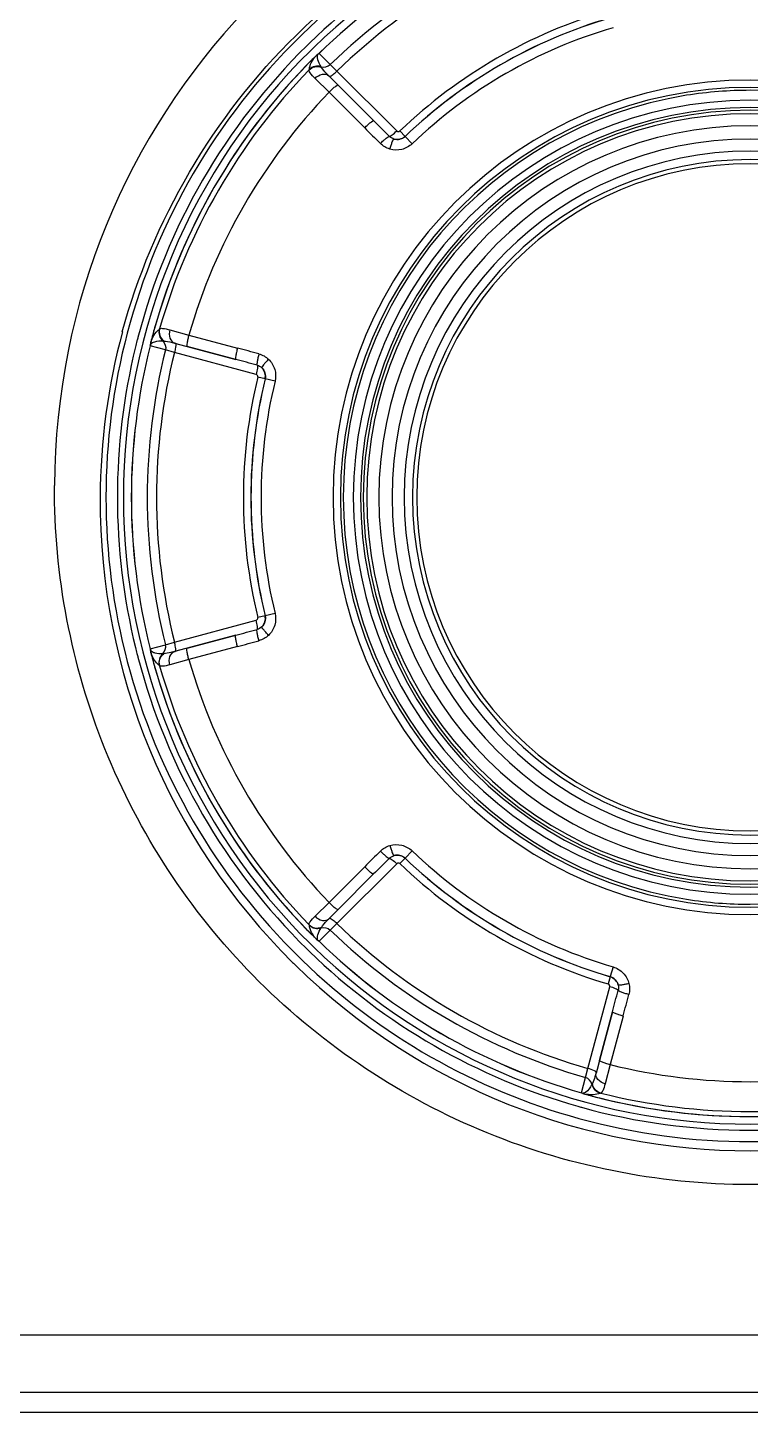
# Model space of a CAD drawing. Header units: millimetres. Extents: x 473 to 3963, y -1329 to 3488.
# Drawn here: x 2079.5 to 2111.1, y 1397.3 to 1458.1 of the extents above; entities that cross this region are included whole.
import ezdxf

# ---------------------------------------------------------------- set-up
doc = ezdxf.new("R2010")
doc.units = ezdxf.units.MM
doc.header["$LTSCALE"] = 392.37
doc.layers.get('0').update_dxf_attribs({"linetype": 'CONTINUOUS'})

msp = doc.modelspace()

# ---------------------------------------------------------------- linework, layer by layer
at = {"linetype": 'Continuous'}
for p, q in [((2092.177, 1456.892), (2092.103, 1456.833)), ((2092.177, 1456.892), (2092.177, 1456.892)), ((2092.234, 1456.937), (2092.233, 1456.938)), ((2092.234, 1456.937), (2092.726, 1456.445)), ((2092.103, 1456.833), (2092.103, 1456.833)), ((2092.726, 1456.445), (2093.018, 1456.16)), ((2092.673, 1455.233), (2092.057, 1455.841)), ((2092.685, 1455.929), (2092.662, 1455.952)), ((2092.662, 1455.952), (2092.685, 1455.929)), ((2093.066, 1455.548), (2092.685, 1455.929)), ((2093.018, 1456.16), (2095.642, 1453.536)), ((2094.235, 1453.67), (2092.673, 1455.233)), ((2094.628, 1453.985), (2093.066, 1455.548)), ((2093.066, 1455.548), (2094.628, 1453.985)), ((2096.008, 1453.297), (2095.782, 1453.533)), ((2096.008, 1453.297), (2096.011, 1453.294)), ((2096.318, 1452.973), (2096.011, 1453.294)), ((2085.689, 1444.812), (2086.524, 1444.582)), ((2084.839, 1444.182), (2084.838, 1444.182)), ((2084.853, 1444.275), (2084.853, 1444.275)), ((2085.896, 1444.232), (2085.926, 1444.224)), ((2085.926, 1444.224), (2085.896, 1444.232)), ((2085.926, 1444.224), (2086.059, 1444.188)), ((2086.059, 1444.188), (2086.447, 1444.084)), ((2086.524, 1444.582), (2088.658, 1444.011)), ((2084.828, 1444.11), (2084.827, 1444.11)), ((2085.501, 1443.93), (2084.828, 1444.11)), ((2085.894, 1443.82), (2085.501, 1443.93)), ((2089.477, 1442.859), (2085.894, 1443.82)), ((2086.447, 1444.084), (2088.582, 1443.512)), ((2088.582, 1443.512), (2086.447, 1444.084)), ((2089.867, 1442.662), (2089.55, 1442.739)), ((2089.872, 1442.66), (2089.867, 1442.662)), ((2090.303, 1442.555), (2089.872, 1442.66)), ((2085.894, 1431.112), (2089.477, 1432.072)), ((2089.867, 1432.269), (2089.55, 1432.192)), ((2089.867, 1432.269), (2089.872, 1432.271)), ((2090.303, 1432.376), (2089.872, 1432.271)), ((2088.582, 1431.419), (2086.447, 1430.847)), ((2086.447, 1430.847), (2088.582, 1431.419)), ((2084.828, 1430.821), (2084.827, 1430.821)), ((2084.828, 1430.821), (2085.501, 1431.001)), ((2085.501, 1431.001), (2085.894, 1431.112)), ((2086.447, 1430.847), (2086.059, 1430.743)), ((2088.658, 1430.92), (2086.524, 1430.349)), ((2084.838, 1430.749), (2084.853, 1430.656)), ((2084.839, 1430.749), (2084.838, 1430.749)), ((2084.853, 1430.656), (2084.853, 1430.656)), ((2086.524, 1430.349), (2085.689, 1430.119)), ((2085.926, 1430.707), (2085.896, 1430.699)), ((2085.896, 1430.699), (2085.926, 1430.707)), ((2086.059, 1430.743), (2085.926, 1430.707)), ((2096.318, 1421.958), (2096.011, 1421.637)), ((2092.673, 1419.699), (2094.235, 1421.261)), ((2095.642, 1421.395), (2093.018, 1418.771)), ((2096.008, 1421.634), (2095.782, 1421.398)), ((2096.011, 1421.637), (2096.008, 1421.634)), ((2093.066, 1419.383), (2094.628, 1420.946)), ((2094.628, 1420.946), (2093.066, 1419.383)), ((2092.057, 1419.091), (2092.673, 1419.699)), ((2092.685, 1419.002), (2093.066, 1419.383)), ((2092.662, 1418.979), (2092.685, 1419.002)), ((2092.685, 1419.002), (2092.662, 1418.979)), ((2093.018, 1418.771), (2092.726, 1418.486)), ((2092.103, 1418.099), (2092.103, 1418.098)), ((2092.177, 1418.039), (2092.199, 1418.023)), ((2092.177, 1418.039), (2092.177, 1418.039)), ((2092.199, 1418.023), (2092.233, 1417.993)), ((2092.726, 1418.486), (2092.234, 1417.994)), ((2092.234, 1417.994), (2092.233, 1417.993)), ((2105.133, 1416.868), (2105.009, 1416.442)), ((2105.008, 1416.438), (2104.916, 1416.124)), ((2105.008, 1416.438), (2105.009, 1416.442)), ((2104.024, 1412.417), (2104.984, 1416.001)), ((2105.102, 1414.899), (2104.53, 1412.765)), ((2104.53, 1412.765), (2105.102, 1414.899)), ((2105.571, 1414.716), (2104.999, 1412.582)), ((2104.53, 1412.765), (2104.426, 1412.376)), ((2104.999, 1412.582), (2104.781, 1411.744)), ((2103.742, 1411.349), (2103.923, 1412.022)), ((2103.923, 1412.022), (2104.024, 1412.417)), ((2104.426, 1412.376), (2104.382, 1412.213)), ((2104.382, 1412.213), (2104.39, 1412.244)), ((2103.742, 1411.349), (2103.742, 1411.349)), ((2103.81, 1411.323), (2103.81, 1411.322)), ((2103.81, 1411.322), (2103.898, 1411.289)), ((2103.898, 1411.289), (2103.898, 1411.289)), ((2030.412, 1400.736), (2391.885, 1400.736)), ((2030.412, 1398.218), (2391.885, 1398.218)), ((1985.459, 1397.335), (2207.148, 1397.335))]:
    msp.add_line(p, q, dxfattribs=at)
for points in [[(2092.233, 1456.938), (2092.199, 1456.908), (2092.177, 1456.892)], [(2084.838, 1444.182), (2084.836, 1444.155), (2084.827, 1444.11)], [(2084.853, 1444.275), (2084.85, 1444.262), (2084.838, 1444.182)], [(2084.827, 1430.821), (2084.836, 1430.777), (2084.838, 1430.749)], [(2092.103, 1418.098), (2092.113, 1418.089), (2092.177, 1418.039)], [(2103.742, 1411.349), (2103.785, 1411.334), (2103.81, 1411.322)]]:
    msp.add_lwpolyline(points, dxfattribs=at)
for centre, radius, start, end in [((2111.148, 1437.84), 30.517, 93.28785, 179.73201), ((2111.148, 1437.466), 27.493, 90, 134.17774), ((2111.148, 1437.466), 27.493, 90, 134.17774), ((2111.148, 1437.466), 27.493, 45.82226, 90), ((2111.148, 1437.466), 27.493, 45.82226, 90), ((2111.148, 1437.466), 28.259, 105.42078, 134.06976), ((2111.148, 1437.466), 27.759, 105.80178, 134.12796), ((2111.148, 1437.466), 27.147, 105.83205, 134.16795), ((2111.148, 1437.466), 27.146, 105.83205, 134.16795), ((2111.148, 1437.466), 26.45, 105.85363, 134.14637), ((2111.148, 1437.466), 26.042, 105.87764, 134.12236), ((2111.148, 1437.466), 22.233, 106.27873, 133.72127), ((2111.148, 1437.466), 21.906, 106.27873, 133.72127), ((2111.148, 1437.466), 21.901, 106.27901, 133.72099), ((2111.148, 1437.466), 28.259, 134.40946, 165.24082), ((2111.186, 1437.284), 28.571, 133.98563, 134.32184), ((2111.148, 1437.466), 28.259, 134.06976, 134.40946), ((2111.148, 1437.466), 21.457, 106.27901, 133.72099), ((2111.148, 1437.466), 27.493, 134.5248, 225.4752), ((2111.148, 1437.466), 27.493, 134.5248, 225.4752), ((2111.148, 1437.466), 27.759, 134.47469, 165.36238), ((2111.148, 1437.466), 27.759, 134.12796, 134.47469), ((2111.148, 1437.466), 27.493, 134.17774, 134.5248), ((2111.148, 1437.466), 27.493, 134.17774, 134.5248), ((2092.444, 1456.483), 0.488, 124.63145, 128.52017), ((2092.442, 1456.486), 0.484, 123.15726, 124.62945), ((2092.367, 1456.815), 0.205, 158.04649, 159.07318), ((2091.956, 1457.223), 0.399, 303.70444, 314.15472), ((2111.148, 1437.466), 27.162, 134.51942, 165.48058), ((2111.148, 1437.466), 27.162, 135.8922, 164.1078), ((2111.148, 1437.466), 27.162, 134.51942, 135.8922), ((2092.167, 1455.876), 0.5, 71.81989, 135.85183), ((2092.444, 1456.484), 0.487, 128.51332, 134.32005), ((2111.148, 1437.466), 26.94, 135.91063, 164.08937), ((2111.148, 1437.466), 18.3, 90, 270), ((2111.148, 1437.466), 18.3, 270, 90), ((2111.148, 1437.466), 25.632, 136.12013, 163.87987), ((2111.148, 1437.466), 17.98, 90, 270), ((2111.148, 1437.466), 17.85, 98.99999, 261.00001), ((2111.148, 1437.466), 17.85, 98.99999, 261.00001), ((2111.148, 1437.466), 17.85, 90, 98.99999), ((2111.148, 1437.466), 17.85, 90, 98.99999), ((2111.148, 1437.466), 17.98, 270, 90), ((2111.148, 1437.466), 17.85, 270, 90), ((2111.148, 1437.466), 17.411, 90, 270), ((2111.148, 1437.466), 17.096, 90, 270), ((2111.148, 1437.466), 16.974, 90, 270), ((2111.148, 1437.466), 17.411, 270, 90), ((2111.148, 1437.466), 17.096, 270, 90), ((2111.148, 1437.466), 16.974, 270, 90), ((2111.148, 1437.466), 16.824, 90, 270), ((2358.548, 1717.904), 373.238, 224.99989, 225.14832), ((2111.148, 1437.466), 16.824, 270, 90), ((2213.065, 1572.489), 168.043, 224.99731, 225.32945), ((2111.148, 1437.466), 16.292, 90, 270), ((2111.148, 1437.466), 16.292, 270, 90), ((2111.148, 1437.466), 15.714, 90, 270), ((2111.148, 1437.466), 15.182, 90, 270), ((2111.148, 1437.466), 15.714, 270, 90), ((2111.148, 1437.466), 15.182, 270, 90), ((2111.148, 1437.466), 14.813, 90, 270), ((2111.148, 1437.466), 14.63, 90, 270), ((2111.148, 1437.466), 14.813, 270, 90), ((2111.148, 1437.466), 14.63, 270, 90), ((2111.148, 1437.466), 27.162, 164.1078, 165.48058), ((2085.713, 1444.698), 0.5, 164.15013, 228.19027), ((2111.28, 1437.305), 28.649, 165.00674, 179.67981), ((2111.148, 1437.466), 28.259, 165.24082, 180), ((2111.148, 1437.466), 27.759, 165.69783, 166.26054), ((2111.148, 1437.466), 27.759, 165.36238, 165.69783), ((2084.441, 1444.207), 0.399, 345.84607, 356.29478), ((2085.323, 1444.155), 0.485, 174.85724, 176.84214), ((2085.001, 1444.055), 0.206, 140.45768, 141.95398), ((2085.327, 1444.155), 0.489, 168.56475, 174.85546), ((2085.323, 1444.155), 0.485, 165.67373, 168.56556), ((2085.1, 1443.93), 0.366, 118.52152, 121.6497), ((2111.148, 1437.466), 27.759, 166.26054, 180), ((2111.148, 1437.466), 27.147, 165.83205, 194.16795), ((2111.148, 1437.466), 27.146, 165.83205, 194.16795), ((2111.148, 1437.466), 26.45, 165.85363, 194.14637), ((2111.148, 1437.466), 26.042, 165.87764, 194.12236), ((1991.98, 1082.988), 373.242, 74.85168, 75.00012), ((2045.172, 1281.686), 168.049, 74.67055, 75.00269), ((2111.148, 1437.466), 22.233, 166.27873, 193.72127), ((2111.148, 1437.466), 21.906, 166.27873, 193.72127), ((2111.148, 1437.466), 21.901, 166.27901, 193.72099), ((2111.148, 1437.466), 21.457, 166.27901, 193.72099), ((2111.147, 1437.322), 28.516, 179.71229, 225.26411), ((2111.148, 1437.466), 28.259, 180, 194.75919), ((2111.148, 1437.466), 27.759, 180, 193.73764), ((1991.978, 1791.952), 373.251, 284.99988, 285.14832), ((2111.148, 1437.466), 27.759, 193.73764, 194.30207), ((2084.441, 1430.724), 0.399, 3.70444, 14.15472), ((2045.173, 1593.24), 168.043, 284.99731, 285.32945), ((2111.148, 1437.466), 28.259, 194.75919, 225.59054), ((2111.148, 1437.466), 27.759, 194.30207, 194.63752), ((2111.148, 1437.466), 27.759, 194.63752, 225.52525), ((2085.001, 1430.876), 0.205, 218.04616, 219.05972), ((2085.323, 1430.776), 0.484, 183.15726, 184.62945), ((2085.326, 1430.776), 0.488, 184.63144, 188.52016), ((2085.325, 1430.776), 0.487, 188.51331, 194.32005), ((2111.148, 1437.466), 27.162, 194.51942, 195.8922), ((2111.148, 1437.466), 27.162, 194.51942, 225.48058), ((2085.713, 1430.233), 0.5, 131.81989, 195.85183), ((2111.148, 1437.466), 25.632, 196.12013, 223.87987), ((2111.148, 1437.466), 27.162, 195.8922, 224.1078), ((2111.148, 1437.466), 26.94, 195.91063, 224.08937), ((2213.069, 1302.438), 168.049, 134.67055, 135.00269), ((2111.148, 1437.466), 21.457, 226.27901, 253.72099), ((2358.551, 1157.024), 373.242, 134.85168, 135.00012), ((2111.148, 1437.466), 22.233, 226.27873, 253.72127), ((2111.148, 1437.466), 21.906, 226.27873, 253.72127), ((2111.148, 1437.466), 21.901, 226.27901, 253.72099), ((2111.148, 1437.466), 17.85, 261.00001, 270), ((2111.148, 1437.466), 17.85, 261.00001, 270), ((2092.167, 1419.055), 0.5, 224.15013, 288.19029), ((2111.148, 1437.466), 26.042, 225.87764, 254.12236), ((2111.148, 1437.466), 27.162, 224.1078, 225.48058), ((2093.403, 1419.211), 1.711, 217.25182, 220.56932), ((2092.442, 1418.445), 0.485, 225.67373, 228.5654), ((2092.445, 1418.448), 0.489, 228.56459, 234.85551), ((2092.442, 1418.445), 0.485, 234.85729, 236.84214), ((2091.956, 1417.708), 0.398, 51.05657, 56.29642), ((2091.957, 1417.708), 0.398, 45.83962, 51.0648), ((2111.148, 1437.466), 26.45, 225.85363, 254.14637), ((2111.148, 1437.466), 27.759, 225.52525, 225.87198), ((2111.148, 1437.466), 27.759, 225.87198, 254.19817), ((2111.148, 1437.466), 27.493, 225.4752, 225.82226), ((2111.148, 1437.466), 27.493, 225.4752, 225.82226), ((2111.148, 1437.466), 27.493, 225.82226, 270), ((2111.148, 1437.466), 27.493, 225.82226, 270), ((2111.148, 1437.466), 27.147, 225.83205, 254.16795), ((2111.148, 1437.466), 27.146, 225.83205, 254.16795), ((2111.148, 1437.466), 27.493, 270, 314.17774), ((2111.187, 1437.361), 28.572, 225.26266, 225.5987), ((2111.148, 1437.322), 28.517, 225.59831, 314.40169), ((2111.148, 1437.466), 28.259, 225.59054, 225.93023), ((2111.148, 1437.466), 28.259, 225.93023, 254.57922), ((1744.569, 1511.504), 373.251, 344.99988, 345.14832), ((1943.256, 1458.217), 168.043, 344.99731, 345.32945), ((2111.148, 1437.466), 25.632, 256.12013, 270), ((2111.148, 1437.466), 25.632, 270, 283.87987), ((2103.633, 1410.966), 0.399, 63.70444, 74.15472), ((2103.781, 1411.526), 0.205, 278.04645, 279.07504), ((2104.029, 1411.755), 0.484, 243.15726, 244.62945), ((2103.78, 1411.533), 0.212, 279.08496, 281.21543), ((2104.694, 1411.822), 0.5, 191.81989, 255.85183), ((2111.148, 1437.466), 26.94, 255.91063, 284.08937), ((2111.148, 1437.466), 27.759, 254.19817, 254.54303), ((2104.03, 1411.759), 0.488, 244.63145, 248.52017), ((2104.03, 1411.757), 0.487, 248.51332, 254.32005), ((2111.148, 1437.466), 27.162, 254.51942, 255.8922), ((2111.148, 1437.466), 27.162, 254.51942, 285.48058), ((2111.148, 1437.466), 27.162, 255.8922, 284.1078), ((2111.148, 1437.466), 28.259, 254.57922, 285.42078), ((2111.148, 1437.466), 27.759, 254.54303, 270), ((2111.148, 1437.466), 27.759, 270, 285.45692)]:
    msp.add_arc(centre, radius, start, end, dxfattribs=at)
for points in [[(2091.344, 1457.842), (2094.666, 1461.048), (2098.906, 1463.489), (2103.347, 1464.753)], [(2083.606, 1444.717), (2084.909, 1449.57), (2087.629, 1454.214), (2091.224, 1457.725)], [(2092.323, 1456.351), (2092.262, 1456.447), (2092.209, 1456.55), (2092.179, 1456.659)], [(2092.323, 1456.351), (2092.454, 1456.309), (2092.627, 1456.349), (2092.726, 1456.445)], [(2095.52, 1453.18), (2095.443, 1453.203), (2095.37, 1453.246), (2095.313, 1453.302)], [(2095.52, 1453.18), (2095.68, 1453.132), (2095.887, 1453.182), (2096.008, 1453.297)], [(2096.011, 1453.294), (2095.89, 1453.178), (2095.681, 1453.13), (2095.52, 1453.18)], [(2095.642, 1453.536), (2095.675, 1453.503), (2095.748, 1453.501), (2095.782, 1453.533)], [(2095.338, 1452.739), (2095.185, 1452.785), (2095.039, 1452.871), (2094.926, 1452.983)], [(2084.842, 1444.186), (2084.861, 1444.208), (2084.884, 1444.227), (2084.908, 1444.242)], [(2084.926, 1444.252), (2084.957, 1444.269), (2084.991, 1444.282), (2085.026, 1444.292)], [(2085.026, 1444.292), (2085.14, 1444.325), (2085.262, 1444.331), (2085.38, 1444.325)], [(2085.38, 1444.325), (2085.483, 1444.233), (2085.534, 1444.063), (2085.501, 1443.93)], [(2089.598, 1443.756), (2089.752, 1443.714), (2089.9, 1443.631), (2090.016, 1443.521)], [(2089.516, 1443.261), (2089.593, 1443.24), (2089.667, 1443.198), (2089.725, 1443.143)], [(2089.725, 1443.143), (2089.848, 1443.028), (2089.912, 1442.824), (2089.872, 1442.66)], [(2089.867, 1442.662), (2089.907, 1442.824), (2089.847, 1443.028), (2089.725, 1443.143)], [(2089.55, 1442.739), (2089.561, 1442.785), (2089.523, 1442.847), (2089.477, 1442.859)], [(2089.477, 1432.072), (2089.523, 1432.084), (2089.561, 1432.146), (2089.55, 1432.192)], [(2089.872, 1432.271), (2089.912, 1432.107), (2089.848, 1431.903), (2089.725, 1431.788)], [(2089.725, 1431.788), (2089.847, 1431.903), (2089.907, 1432.107), (2089.867, 1432.269)], [(2089.725, 1431.788), (2089.667, 1431.733), (2089.593, 1431.691), (2089.516, 1431.67)], [(2090.016, 1431.41), (2089.9, 1431.3), (2089.752, 1431.218), (2089.598, 1431.175)], [(2085.38, 1430.606), (2085.483, 1430.698), (2085.534, 1430.868), (2085.501, 1431.001)], [(2085.38, 1430.606), (2085.267, 1430.6), (2085.15, 1430.606), (2085.04, 1430.635)], [(2094.926, 1421.948), (2095.039, 1422.06), (2095.185, 1422.146), (2095.338, 1422.192)], [(2095.313, 1421.629), (2095.37, 1421.685), (2095.443, 1421.728), (2095.52, 1421.752)], [(2095.52, 1421.752), (2095.681, 1421.801), (2095.89, 1421.753), (2096.011, 1421.637)], [(2096.008, 1421.634), (2095.887, 1421.749), (2095.68, 1421.799), (2095.52, 1421.752)], [(2095.782, 1421.398), (2095.748, 1421.43), (2095.675, 1421.428), (2095.642, 1421.395)], [(2092.323, 1418.58), (2092.454, 1418.622), (2092.627, 1418.582), (2092.726, 1418.486)], [(2092.161, 1418.111), (2092.159, 1418.131), (2092.16, 1418.151), (2092.161, 1418.171)], [(2092.161, 1418.171), (2092.164, 1418.206), (2092.171, 1418.241), (2092.18, 1418.275)], [(2092.18, 1418.275), (2092.21, 1418.383), (2092.263, 1418.485), (2092.323, 1418.58)], [(2105.354, 1416.074), (2105.315, 1416.237), (2105.168, 1416.391), (2105.008, 1416.438)], [(2105.009, 1416.442), (2105.17, 1416.395), (2105.316, 1416.238), (2105.354, 1416.074)], [(2104.984, 1416.001), (2104.996, 1416.046), (2104.961, 1416.111), (2104.916, 1416.124)], [(2105.354, 1416.074), (2105.372, 1415.996), (2105.371, 1415.911), (2105.351, 1415.834)], [(2105.826, 1416.137), (2105.863, 1415.981), (2105.861, 1415.812), (2105.821, 1415.658)], [(2104.205, 1411.72), (2104.176, 1411.855), (2104.055, 1411.984), (2103.923, 1412.022)]]:
    msp.add_open_spline(points, degree=3, dxfattribs=at)
for points, knots in [([(2092.179, 1456.659), (2092.175, 1456.675), (2092.158, 1456.749), (2092.154, 1456.832), (2092.176, 1456.888)], [0, 0, 0, 0, 0.211204, 1, 1, 1, 1]), ([(2091.799, 1456.21), (2091.866, 1456.279), (2092.049, 1456.379), (2092.255, 1456.356), (2092.345, 1456.318)], [0, 0, 0, 0, 0.498105, 1, 1, 1, 1]), ([(2091.809, 1456.225), (2091.81, 1456.255), (2091.844, 1456.481), (2091.976, 1456.683), (2092.103, 1456.833)], [0, 0, 0, 0, 0.135657, 1, 1, 1, 1]), ([(2092.345, 1456.318), (2092.341, 1456.326), (2092.333, 1456.337), (2092.326, 1456.348), (2092.323, 1456.351)], [0, 0, 0, 0, 0.671389, 1, 1, 1, 1]), ([(2092.662, 1455.952), (2092.623, 1455.99), (2092.512, 1456.107), (2092.404, 1456.229), (2092.345, 1456.318)], [0, 0, 0, 0, 0.337847, 1, 1, 1, 1]), ([(2092.057, 1455.841), (2091.98, 1455.916), (2091.881, 1456.02), (2091.803, 1456.145), (2091.79, 1456.197), (2091.799, 1456.21)], [0, 0, 0, 0, 0.702121, 0.900216, 1, 1, 1, 1]), ([(2091.799, 1456.21), (2091.801, 1456.213), (2091.804, 1456.218), (2091.808, 1456.223), (2091.809, 1456.225)], [0, 0, 0, 0, 0.67233, 1, 1, 1, 1]), ([(2092.057, 1455.841), (2092.143, 1455.929), (2092.337, 1456.06), (2092.594, 1456.02), (2092.662, 1455.952)], [0, 0, 0, 0, 0.561856, 1, 1, 1, 1]), ([(2092.685, 1455.929), (2092.694, 1455.919), (2092.748, 1455.937), (2092.779, 1455.958), (2092.803, 1455.975)], [0, 0, 0, 0, 0.314912, 1, 1, 1, 1]), ([(2092.803, 1455.975), (2092.82, 1455.987), (2092.896, 1456.043), (2092.966, 1456.107), (2093.018, 1456.16)], [0, 0, 0, 0, 0.215714, 1, 1, 1, 1]), ([(2092.673, 1455.233), (2092.718, 1455.278), (2092.801, 1455.358), (2092.924, 1455.467), (2092.996, 1455.516), (2093.056, 1455.558), (2093.066, 1455.548)], [0, 0, 0, 0, 0.377015, 0.697594, 0.914183, 1, 1, 1, 1]), ([(2094.235, 1453.67), (2094.28, 1453.715), (2094.364, 1453.795), (2094.486, 1453.904), (2094.559, 1453.954), (2094.618, 1453.996), (2094.628, 1453.985)], [0, 0, 0, 0, 0.377013, 0.697601, 0.914193, 1, 1, 1, 1]), ([(2094.926, 1452.983), (2094.969, 1453.026), (2095.05, 1453.105), (2095.163, 1453.208), (2095.246, 1453.267), (2095.296, 1453.305), (2095.313, 1453.302)], [0, 0, 0, 0, 0.361634, 0.674301, 0.895976, 1, 1, 1, 1]), ([(2095.313, 1453.302), (2095.328, 1453.297), (2095.376, 1453.318), (2095.485, 1453.388), (2095.578, 1453.472), (2095.642, 1453.536)], [0, 0, 0, 0, 0.11427, 0.336145, 1, 1, 1, 1]), ([(2095.338, 1452.739), (2095.355, 1452.796), (2095.39, 1452.9), (2095.44, 1453.043), (2095.481, 1453.121), (2095.505, 1453.179), (2095.52, 1453.18)], [0, 0, 0, 0, 0.375294, 0.692528, 0.909222, 1, 1, 1, 1]), ([(2096.318, 1452.973), (2096.192, 1452.853), (2095.87, 1452.676), (2095.504, 1452.689), (2095.338, 1452.739)], [0, 0, 0, 0, 0.500619, 1, 1, 1, 1]), ([(2084.853, 1444.275), (2084.888, 1444.373), (2084.982, 1444.58), (2085.128, 1444.768), (2085.232, 1444.835)], [0, 0, 0, 0, 0.456402, 1, 1, 1, 1]), ([(2085.241, 1444.851), (2085.214, 1444.757), (2085.219, 1444.549), (2085.342, 1444.382), (2085.42, 1444.323)], [0, 0, 0, 0, 0.498106, 1, 1, 1, 1]), ([(2085.232, 1444.835), (2085.234, 1444.836), (2085.236, 1444.842), (2085.239, 1444.847), (2085.241, 1444.851)], [0, 0, 0, 0, 0.32785, 1, 1, 1, 1]), ([(2085.241, 1444.851), (2085.247, 1444.865), (2085.299, 1444.879), (2085.446, 1444.874), (2085.585, 1444.84), (2085.689, 1444.812)], [0, 0, 0, 0, 0.099756, 0.297873, 1, 1, 1, 1]), ([(2085.689, 1444.812), (2085.656, 1444.692), (2085.639, 1444.459), (2085.802, 1444.257), (2085.896, 1444.232)], [0, 0, 0, 0, 0.561855, 1, 1, 1, 1]), ([(2085.38, 1444.325), (2085.384, 1444.325), (2085.398, 1444.324), (2085.411, 1444.323), (2085.42, 1444.323)], [0, 0, 0, 0, 0.328663, 1, 1, 1, 1]), ([(2085.42, 1444.323), (2085.444, 1444.321), (2085.605, 1444.303), (2085.763, 1444.267), (2085.896, 1444.232)], [0, 0, 0, 0, 0.151179, 1, 1, 1, 1]), ([(2085.926, 1444.224), (2085.94, 1444.22), (2085.951, 1444.165), (2085.948, 1444.127), (2085.946, 1444.098)], [0, 0, 0, 0, 0.314915, 1, 1, 1, 1]), ([(2086.524, 1444.582), (2086.507, 1444.521), (2086.48, 1444.408), (2086.446, 1444.248), (2086.44, 1444.16), (2086.433, 1444.088), (2086.447, 1444.084)], [0, 0, 0, 0, 0.377027, 0.697611, 0.914194, 1, 1, 1, 1]), ([(2085.946, 1444.098), (2085.944, 1444.077), (2085.933, 1443.984), (2085.913, 1443.891), (2085.894, 1443.82)], [0, 0, 0, 0, 0.215715, 1, 1, 1, 1]), ([(2088.658, 1444.011), (2088.642, 1443.949), (2088.614, 1443.836), (2088.581, 1443.676), (2088.574, 1443.588), (2088.568, 1443.516), (2088.582, 1443.512)], [0, 0, 0, 0, 0.377013, 0.697601, 0.914193, 1, 1, 1, 1]), ([(2089.598, 1443.756), (2089.582, 1443.697), (2089.555, 1443.588), (2089.522, 1443.438), (2089.513, 1443.336), (2089.504, 1443.274), (2089.516, 1443.261)], [0, 0, 0, 0, 0.361628, 0.674293, 0.89597, 1, 1, 1, 1]), ([(2090.016, 1443.521), (2089.975, 1443.477), (2089.903, 1443.396), (2089.804, 1443.281), (2089.757, 1443.206), (2089.718, 1443.156), (2089.725, 1443.143)], [0, 0, 0, 0, 0.375286, 0.692521, 0.90922, 1, 1, 1, 1]), ([(2090.016, 1443.521), (2090.142, 1443.402), (2090.336, 1443.091), (2090.344, 1442.724), (2090.303, 1442.555)], [0, 0, 0, 0, 0.499381, 1, 1, 1, 1]), ([(2089.516, 1443.261), (2089.528, 1443.251), (2089.533, 1443.199), (2089.528, 1443.069), (2089.501, 1442.947), (2089.477, 1442.859)], [0, 0, 0, 0, 0.114273, 0.336151, 1, 1, 1, 1]), ([(2141.665, 1437.983), (2141.683, 1434.063), (2140.165, 1426.098), (2133.5, 1415.91), (2123.32, 1408.965), (2111.148, 1406.498), (2098.977, 1408.965), (2088.797, 1415.91), (2082.131, 1426.098), (2080.614, 1434.063), (2080.631, 1437.983)], [0, 0, 0, 0, 0.123101, 0.247266, 0.373034, 0.5, 0.626966, 0.752734, 0.876898, 1, 1, 1, 1]), ([(2089.516, 1431.67), (2089.528, 1431.68), (2089.533, 1431.732), (2089.528, 1431.862), (2089.501, 1431.984), (2089.477, 1432.072)], [0, 0, 0, 0, 0.11427, 0.336145, 1, 1, 1, 1]), ([(2090.303, 1432.376), (2090.344, 1432.207), (2090.336, 1431.84), (2090.142, 1431.529), (2090.016, 1431.41)], [0, 0, 0, 0, 0.500619, 1, 1, 1, 1]), ([(2088.658, 1430.92), (2088.642, 1430.982), (2088.614, 1431.095), (2088.581, 1431.255), (2088.574, 1431.343), (2088.568, 1431.415), (2088.582, 1431.419)], [0, 0, 0, 0, 0.377013, 0.697601, 0.914193, 1, 1, 1, 1]), ([(2089.598, 1431.175), (2089.582, 1431.234), (2089.555, 1431.343), (2089.522, 1431.493), (2089.513, 1431.595), (2089.504, 1431.657), (2089.515, 1431.67)], [0, 0, 0, 0, 0.361634, 0.674301, 0.895976, 1, 1, 1, 1]), ([(2090.016, 1431.41), (2089.975, 1431.454), (2089.903, 1431.535), (2089.804, 1431.65), (2089.757, 1431.725), (2089.718, 1431.775), (2089.725, 1431.788)], [0, 0, 0, 0, 0.375294, 0.692528, 0.909222, 1, 1, 1, 1]), ([(2085.946, 1430.833), (2085.944, 1430.854), (2085.933, 1430.948), (2085.913, 1431.04), (2085.894, 1431.112)], [0, 0, 0, 0, 0.215714, 1, 1, 1, 1]), ([(2085.926, 1430.707), (2085.94, 1430.711), (2085.951, 1430.766), (2085.948, 1430.804), (2085.946, 1430.833)], [0, 0, 0, 0, 0.314912, 1, 1, 1, 1]), ([(2086.524, 1430.349), (2086.507, 1430.41), (2086.48, 1430.523), (2086.446, 1430.683), (2086.44, 1430.771), (2086.433, 1430.843), (2086.447, 1430.847)], [0, 0, 0, 0, 0.377015, 0.697594, 0.914183, 1, 1, 1, 1]), ([(2085.04, 1430.635), (2085.025, 1430.639), (2084.952, 1430.661), (2084.879, 1430.7), (2084.841, 1430.747)], [0, 0, 0, 0, 0.21116, 1, 1, 1, 1]), ([(2085.232, 1430.096), (2085.207, 1430.113), (2085.028, 1430.255), (2084.919, 1430.471), (2084.853, 1430.656)], [0, 0, 0, 0, 0.135657, 1, 1, 1, 1]), ([(2085.241, 1430.08), (2085.214, 1430.174), (2085.219, 1430.382), (2085.342, 1430.549), (2085.42, 1430.608)], [0, 0, 0, 0, 0.498105, 1, 1, 1, 1]), ([(2085.42, 1430.608), (2085.411, 1430.608), (2085.398, 1430.607), (2085.384, 1430.606), (2085.38, 1430.606)], [0, 0, 0, 0, 0.671389, 1, 1, 1, 1]), ([(2085.896, 1430.699), (2085.843, 1430.685), (2085.686, 1430.647), (2085.527, 1430.614), (2085.42, 1430.608)], [0, 0, 0, 0, 0.337846, 1, 1, 1, 1]), ([(2085.689, 1430.119), (2085.656, 1430.239), (2085.639, 1430.472), (2085.802, 1430.674), (2085.896, 1430.699)], [0, 0, 0, 0, 0.561856, 1, 1, 1, 1]), ([(2085.241, 1430.08), (2085.239, 1430.084), (2085.236, 1430.089), (2085.234, 1430.095), (2085.232, 1430.096)], [0, 0, 0, 0, 0.67233, 1, 1, 1, 1]), ([(2085.689, 1430.119), (2085.585, 1430.091), (2085.446, 1430.057), (2085.299, 1430.052), (2085.247, 1430.067), (2085.241, 1430.08)], [0, 0, 0, 0, 0.70212, 0.900216, 1, 1, 1, 1]), ([(2094.926, 1421.948), (2094.969, 1421.905), (2095.05, 1421.827), (2095.163, 1421.723), (2095.246, 1421.664), (2095.296, 1421.626), (2095.313, 1421.629)], [0, 0, 0, 0, 0.361628, 0.674293, 0.89597, 1, 1, 1, 1]), ([(2095.338, 1422.192), (2095.504, 1422.242), (2095.87, 1422.255), (2096.192, 1422.078), (2096.318, 1421.958)], [0, 0, 0, 0, 0.499381, 1, 1, 1, 1]), ([(2095.338, 1422.192), (2095.355, 1422.135), (2095.39, 1422.031), (2095.44, 1421.888), (2095.481, 1421.81), (2095.505, 1421.752), (2095.52, 1421.752)], [0, 0, 0, 0, 0.375286, 0.692521, 0.90922, 1, 1, 1, 1]), ([(2094.235, 1421.261), (2094.28, 1421.216), (2094.364, 1421.136), (2094.486, 1421.027), (2094.559, 1420.977), (2094.618, 1420.935), (2094.628, 1420.946)], [0, 0, 0, 0, 0.377013, 0.697601, 0.914193, 1, 1, 1, 1]), ([(2095.313, 1421.629), (2095.328, 1421.634), (2095.376, 1421.613), (2095.485, 1421.543), (2095.578, 1421.459), (2095.642, 1421.395)], [0, 0, 0, 0, 0.114273, 0.336151, 1, 1, 1, 1]), ([(2092.673, 1419.699), (2092.718, 1419.653), (2092.801, 1419.573), (2092.924, 1419.464), (2092.996, 1419.415), (2093.056, 1419.373), (2093.066, 1419.383)], [0, 0, 0, 0, 0.377027, 0.697611, 0.914194, 1, 1, 1, 1]), ([(2091.799, 1418.721), (2091.79, 1418.734), (2091.803, 1418.786), (2091.881, 1418.911), (2091.98, 1419.015), (2092.057, 1419.091)], [0, 0, 0, 0, 0.099755, 0.297872, 1, 1, 1, 1]), ([(2091.809, 1418.706), (2091.808, 1418.708), (2091.804, 1418.713), (2091.801, 1418.718), (2091.799, 1418.721)], [0, 0, 0, 0, 0.32785, 1, 1, 1, 1]), ([(2091.799, 1418.721), (2091.866, 1418.652), (2092.049, 1418.552), (2092.255, 1418.575), (2092.345, 1418.613)], [0, 0, 0, 0, 0.498106, 1, 1, 1, 1]), ([(2092.041, 1418.176), (2091.992, 1418.24), (2091.886, 1418.403), (2091.814, 1418.593), (2091.809, 1418.706)], [0, 0, 0, 0, 0.415323, 1, 1, 1, 1]), ([(2092.057, 1419.091), (2092.143, 1419.002), (2092.337, 1418.871), (2092.594, 1418.911), (2092.662, 1418.979)], [0, 0, 0, 0, 0.561855, 1, 1, 1, 1]), ([(2092.323, 1418.58), (2092.326, 1418.583), (2092.333, 1418.594), (2092.341, 1418.605), (2092.345, 1418.613)], [0, 0, 0, 0, 0.328663, 1, 1, 1, 1]), ([(2092.345, 1418.613), (2092.359, 1418.633), (2092.455, 1418.763), (2092.565, 1418.882), (2092.662, 1418.979)], [0, 0, 0, 0, 0.151178, 1, 1, 1, 1]), ([(2092.685, 1419.002), (2092.694, 1419.012), (2092.748, 1418.994), (2092.779, 1418.973), (2092.803, 1418.956)], [0, 0, 0, 0, 0.314915, 1, 1, 1, 1]), ([(2092.803, 1418.956), (2092.82, 1418.944), (2092.896, 1418.888), (2092.966, 1418.824), (2093.018, 1418.771)], [0, 0, 0, 0, 0.215715, 1, 1, 1, 1]), ([(2092.168, 1418.066), (2092.166, 1418.074), (2092.163, 1418.089), (2092.162, 1418.104), (2092.161, 1418.111)], [0, 0, 0, 0, 0.528188, 1, 1, 1, 1]), ([(2092.177, 1418.039), (2092.175, 1418.044), (2092.172, 1418.053), (2092.17, 1418.062), (2092.168, 1418.066)], [0, 0, 0, 0, 0.530622, 1, 1, 1, 1]), ([(2105.133, 1416.868), (2105.301, 1416.819), (2105.614, 1416.629), (2105.786, 1416.306), (2105.826, 1416.137)], [0, 0, 0, 0, 0.50062, 1, 1, 1, 1]), ([(2105.351, 1415.834), (2105.348, 1415.849), (2105.306, 1415.88), (2105.191, 1415.94), (2105.071, 1415.978), (2104.984, 1416.001)], [0, 0, 0, 0, 0.114268, 0.336142, 1, 1, 1, 1]), ([(2105.821, 1415.658), (2105.762, 1415.673), (2105.654, 1415.704), (2105.507, 1415.751), (2105.415, 1415.793), (2105.357, 1415.817), (2105.351, 1415.833)], [0, 0, 0, 0, 0.361634, 0.674301, 0.895976, 1, 1, 1, 1]), ([(2105.826, 1416.137), (2105.768, 1416.123), (2105.661, 1416.101), (2105.512, 1416.073), (2105.424, 1416.07), (2105.361, 1416.061), (2105.354, 1416.074)], [0, 0, 0, 0, 0.375292, 0.692526, 0.909221, 1, 1, 1, 1]), ([(2105.571, 1414.716), (2105.51, 1414.733), (2105.399, 1414.765), (2105.243, 1414.817), (2105.164, 1414.855), (2105.098, 1414.885), (2105.102, 1414.899)], [0, 0, 0, 0, 0.377013, 0.697601, 0.914193, 1, 1, 1, 1]), ([(2104.999, 1412.582), (2104.938, 1412.598), (2104.827, 1412.631), (2104.671, 1412.682), (2104.592, 1412.72), (2104.526, 1412.751), (2104.53, 1412.765)], [0, 0, 0, 0, 0.377015, 0.697594, 0.914183, 1, 1, 1, 1]), ([(2104.368, 1412.278), (2104.352, 1412.292), (2104.243, 1412.353), (2104.123, 1412.391), (2104.024, 1412.417)], [0, 0, 0, 0, 0.168886, 1, 1, 1, 1]), ([(2104.382, 1412.213), (2104.368, 1412.16), (2104.322, 1412.005), (2104.271, 1411.851), (2104.222, 1411.756)], [0, 0, 0, 0, 0.337847, 1, 1, 1, 1]), ([(2104.781, 1411.744), (2104.661, 1411.775), (2104.45, 1411.877), (2104.357, 1412.12), (2104.382, 1412.213)], [0, 0, 0, 0, 0.561856, 1, 1, 1, 1]), ([(2104.39, 1412.244), (2104.391, 1412.249), (2104.386, 1412.264), (2104.375, 1412.273), (2104.368, 1412.278)], [0, 0, 0, 0, 0.378411, 1, 1, 1, 1]), ([(2104.205, 1411.72), (2104.186, 1411.683), (2104.096, 1411.526), (2103.962, 1411.353), (2103.821, 1411.325)], [0, 0, 0, 0, 0.22405, 1, 1, 1, 1]), ([(2104.572, 1411.337), (2104.545, 1411.323), (2104.332, 1411.24), (2104.091, 1411.253), (2103.898, 1411.289)], [0, 0, 0, 0, 0.135657, 1, 1, 1, 1]), ([(2104.222, 1411.756), (2104.218, 1411.748), (2104.213, 1411.736), (2104.207, 1411.724), (2104.205, 1411.72)], [0, 0, 0, 0, 0.671389, 1, 1, 1, 1]), ([(2104.59, 1411.336), (2104.496, 1411.36), (2104.318, 1411.468), (2104.235, 1411.659), (2104.222, 1411.756)], [0, 0, 0, 0, 0.498105, 1, 1, 1, 1]), ([(2104.59, 1411.336), (2104.586, 1411.337), (2104.58, 1411.337), (2104.574, 1411.338), (2104.572, 1411.337)], [0, 0, 0, 0, 0.67233, 1, 1, 1, 1]), ([(2104.781, 1411.744), (2104.754, 1411.64), (2104.713, 1411.502), (2104.644, 1411.373), (2104.605, 1411.335), (2104.59, 1411.336)], [0, 0, 0, 0, 0.702121, 0.900216, 1, 1, 1, 1])]:
    msp.add_open_spline(points, degree=3, knots=knots, dxfattribs=at)

doc.saveas('drawing.dxf')
